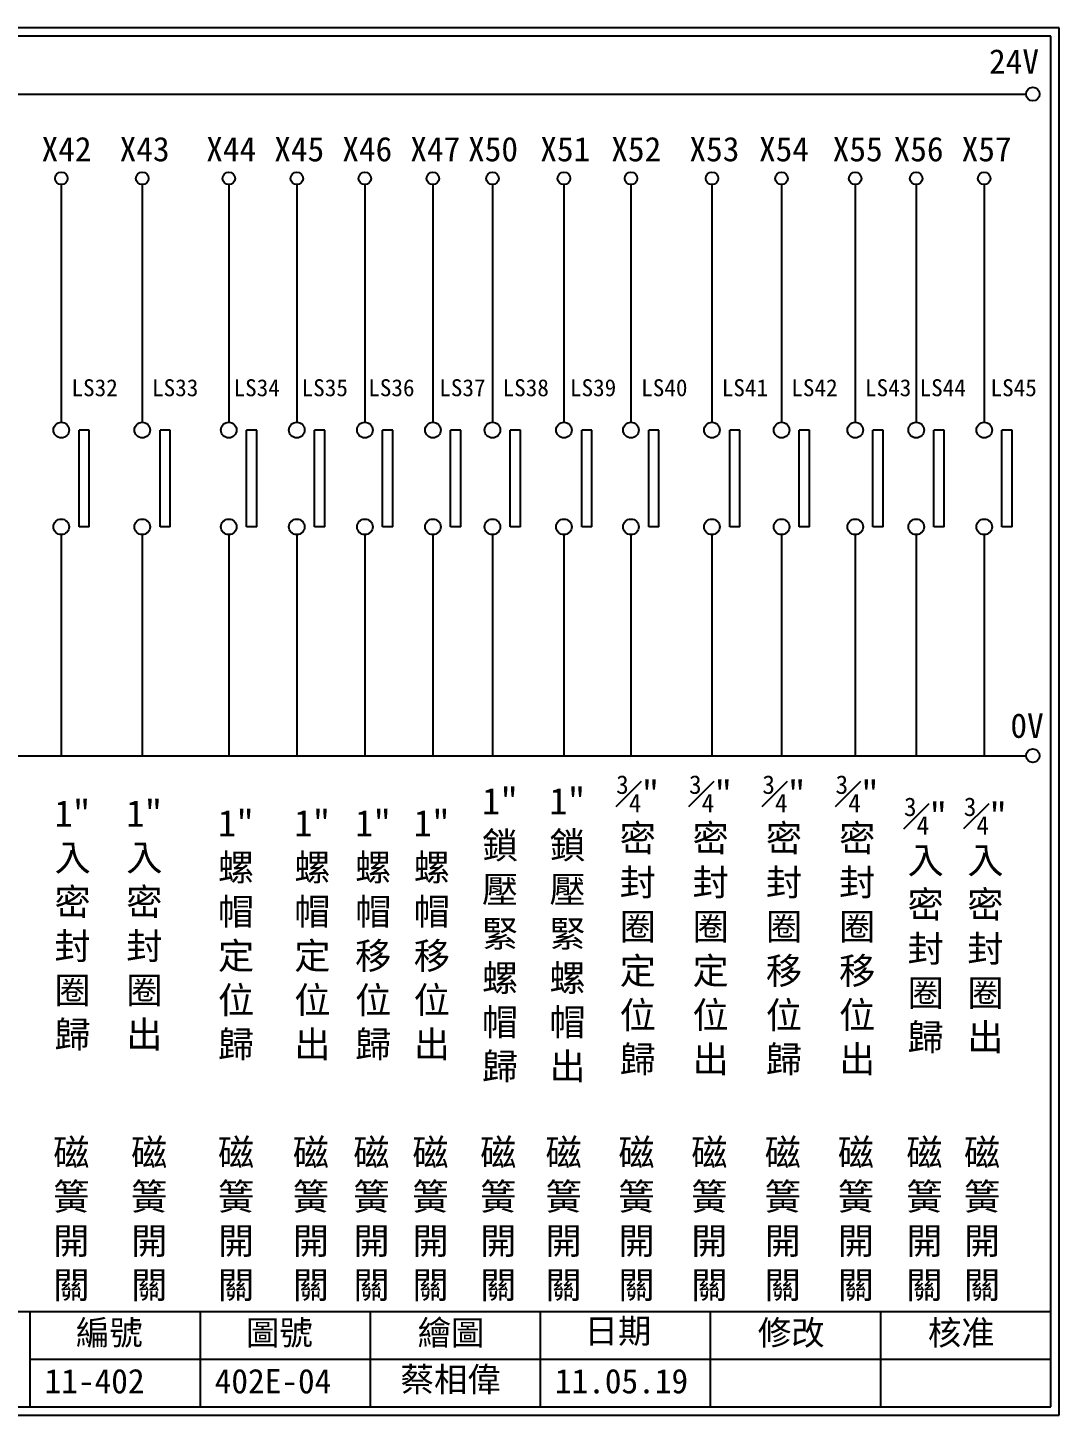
# Model space of a CAD drawing. Extents: x 325 to 612, y 3 to 207.
# Drawn here: x 460.7 to 612.3, y 3 to 207 of the extents above; entities that cross this region are included whole.
import ezdxf

# ---------------------------------------------------------------- set-up
doc = ezdxf.new("R2010")
doc.units = 0
doc.layers.get('0').update_dxf_attribs({"linetype": 'CONTINUOUS'})
doc.layers.add('圖框層', color=7, linetype='CONTINUOUS')
doc.layers.add('標尺寸層', color=3, linetype='CONTINUOUS')
doc.styles.add('CNS', font='romanc.shx', dxfattribs={"bigfont": 'chineset.shx'})
doc.styles.add('STSL', font='KAIU.TTF')

msp = doc.modelspace()

# ---------------------------------------------------------------- linework, layer by layer
for p, q in [((469.74, 147.83), (468.24, 147.83)), ((481.64, 147.83), (480.14, 147.83)), ((494.36, 147.83), (492.85, 147.83)), ((504.36, 147.83), (502.85, 147.83)), ((514.36, 147.83), (512.85, 147.83)), ((524.36, 147.83), (522.85, 147.83)), ((533.12, 147.83), (531.61, 147.83)), ((543.62, 147.83), (542.12, 147.83)), ((553.48, 147.83), (551.98, 147.83)), ((565.38, 147.83), (563.88, 147.83)), ((575.61, 147.83), (574.11, 147.83)), ((586.44, 147.83), (584.94, 147.83)), ((595.39, 147.83), (593.89, 147.83)), ((605.39, 147.83), (603.89, 147.83)), ((469.74, 133.6), (468.24, 133.6)), ((481.64, 133.6), (480.14, 133.6)), ((494.36, 133.6), (492.85, 133.6)), ((504.36, 133.6), (502.85, 133.6)), ((514.36, 133.6), (512.85, 133.6)), ((524.36, 133.6), (522.85, 133.6)), ((533.12, 133.6), (531.61, 133.6)), ((543.62, 133.6), (542.12, 133.6)), ((553.48, 133.6), (551.98, 133.6)), ((565.38, 133.6), (563.88, 133.6)), ((575.61, 133.6), (574.11, 133.6)), ((586.44, 133.6), (584.94, 133.6)), ((595.39, 133.6), (593.89, 133.6)), ((605.39, 133.6), (603.89, 133.6))]:
    msp.add_line(p, q)
for centre in [(608.44, 197.22), (608.44, 99.96)]:
    msp.add_circle(centre, 1)
at = {"layer": '圖框層', "color": 7}
for p, q in [((612.32, 206.97), (325.32, 206.97)), ((612.32, 3), (612.32, 206.97)), ((611.07, 205.72), (326.57, 205.72)), ((611.07, 4.25), (611.07, 205.72)), ((326.57, 18.25), (611.07, 18.25)), ((461.07, 4.25), (461.07, 18.25)), ((486.07, 4.25), (486.07, 18.25)), ((511.07, 4.25), (511.07, 18.25)), ((536.07, 4.25), (536.07, 18.25)), ((561.07, 4.25), (561.07, 18.25)), ((586.07, 4.25), (586.07, 18.25)), ((461.07, 11.25), (611.07, 11.25)), ((326.57, 4.25), (611.07, 4.25)), ((325.32, 3), (612.32, 3))]:
    msp.add_line(p, q, dxfattribs=at)
at = {"layer": '標尺寸層', "color": 7}
for p, q in [((329.84, 197.22), (607.44, 197.22)), ((465.63, 183.91), (465.63, 148.99)), ((477.53, 183.91), (477.53, 148.99)), ((490.25, 183.91), (490.25, 148.99)), ((500.25, 183.91), (500.25, 148.99)), ((510.25, 183.91), (510.25, 148.99)), ((520.25, 183.91), (520.25, 148.99)), ((529.01, 183.91), (529.01, 148.99)), ((539.51, 183.91), (539.51, 148.99)), ((549.37, 183.91), (549.37, 148.99)), ((561.27, 183.91), (561.27, 148.99)), ((571.5, 183.91), (571.5, 148.99)), ((582.33, 183.91), (582.33, 148.99)), ((591.29, 183.91), (591.29, 148.99)), ((601.29, 183.91), (601.29, 148.99)), ((468.24, 133.6), (468.24, 147.83)), ((469.74, 133.6), (469.74, 147.83)), ((480.14, 133.6), (480.14, 147.83)), ((481.64, 133.6), (481.64, 147.83)), ((492.85, 133.6), (492.85, 147.83)), ((494.36, 133.6), (494.36, 147.83)), ((502.85, 133.6), (502.85, 147.83)), ((504.36, 133.6), (504.36, 147.83)), ((512.85, 133.6), (512.85, 147.83)), ((514.36, 133.6), (514.36, 147.83)), ((522.85, 133.6), (522.85, 147.83)), ((524.36, 133.6), (524.36, 147.83)), ((531.61, 133.6), (531.61, 147.83)), ((533.12, 133.6), (533.12, 147.83)), ((542.12, 133.6), (542.12, 147.83)), ((543.62, 133.6), (543.62, 147.83)), ((551.98, 133.6), (551.98, 147.83)), ((553.48, 133.6), (553.48, 147.83)), ((563.88, 133.6), (563.88, 147.83)), ((565.38, 133.6), (565.38, 147.83)), ((574.11, 133.6), (574.11, 147.83)), ((575.61, 133.6), (575.61, 147.83)), ((584.94, 133.6), (584.94, 147.83)), ((586.44, 133.6), (586.44, 147.83)), ((593.89, 133.6), (593.89, 147.83)), ((595.39, 133.6), (595.39, 147.83)), ((603.89, 133.6), (603.89, 147.83)), ((605.39, 133.6), (605.39, 147.83)), ((465.63, 132.46), (465.63, 99.96)), ((465.63, 132.45), (465.63, 99.96)), ((477.53, 132.46), (477.53, 99.96)), ((477.53, 132.45), (477.53, 99.96)), ((490.25, 132.46), (490.25, 99.96)), ((490.25, 132.45), (490.25, 99.96)), ((500.25, 132.46), (500.25, 99.96)), ((500.25, 132.45), (500.25, 99.96)), ((510.25, 132.46), (510.25, 99.96)), ((510.25, 132.45), (510.25, 99.96)), ((520.25, 132.46), (520.25, 99.96)), ((520.25, 132.45), (520.25, 99.96)), ((529.01, 132.45), (529.01, 99.96)), ((539.51, 132.46), (539.51, 99.96)), ((539.51, 132.45), (539.51, 99.96)), ((549.37, 132.46), (549.37, 99.96)), ((549.37, 132.45), (549.37, 99.96)), ((561.27, 132.46), (561.27, 99.96)), ((561.27, 132.45), (561.27, 99.96)), ((571.5, 132.46), (571.5, 99.96)), ((571.5, 132.45), (571.5, 99.96)), ((582.33, 132.46), (582.33, 99.96)), ((582.33, 132.45), (582.33, 99.96)), ((591.29, 132.46), (591.29, 99.96)), ((591.29, 132.45), (591.29, 99.96)), ((601.29, 132.46), (601.29, 99.96)), ((601.29, 132.45), (601.29, 99.96)), ((330.05, 99.96), (607.44, 99.96))]:
    msp.add_line(p, q, dxfattribs=at)
for centre, radius in [((465.63, 184.83), 0.92), ((477.53, 184.83), 0.92), ((490.25, 184.83), 0.92), ((500.25, 184.83), 0.92), ((510.25, 184.83), 0.92), ((520.25, 184.83), 0.92), ((529.01, 184.83), 0.92), ((539.51, 184.83), 0.92), ((549.37, 184.83), 0.92), ((561.27, 184.83), 0.92), ((571.5, 184.83), 0.92), ((582.33, 184.83), 0.92), ((591.29, 184.83), 0.92), ((601.29, 184.83), 0.92), ((465.63, 147.83), 1.15), ((477.53, 147.83), 1.15), ((490.25, 147.83), 1.15), ((500.25, 147.83), 1.15), ((510.25, 147.83), 1.15), ((520.25, 147.83), 1.15), ((529.01, 147.83), 1.15), ((539.51, 147.83), 1.15), ((549.37, 147.83), 1.15), ((561.27, 147.83), 1.15), ((571.5, 147.83), 1.15), ((582.33, 147.83), 1.15), ((591.29, 147.83), 1.15), ((601.29, 147.83), 1.15), ((465.63, 133.6), 1.15), ((477.53, 133.6), 1.15), ((490.25, 133.6), 1.15), ((500.25, 133.6), 1.15), ((510.25, 133.6), 1.15), ((520.25, 133.6), 1.15), ((529.01, 133.6), 1.15), ((539.51, 133.6), 1.15), ((549.37, 133.6), 1.15), ((561.27, 133.6), 1.15), ((571.5, 133.6), 1.15), ((582.33, 133.6), 1.15), ((591.29, 133.6), 1.15), ((601.29, 133.6), 1.15)]:
    msp.add_circle(centre, radius, dxfattribs=at)

# ---------------------------------------------------------------- texts
at = {"layer": '圖框層', "color": 4, "style": 'STSL'}
for s, height, p in [('24V', 3.6, (602, 200.22)), ('X42', 3.6, (462.73, 187.33)), ('X43', 3.6, (474.21, 187.33)), ('X44', 3.6, (486.93, 187.33)), ('X45', 3.6, (496.93, 187.33)), ('X46', 3.6, (506.93, 187.33)), ('X47', 3.6, (516.93, 187.33)), ('X50', 3.6, (525.42, 187.33)), ('X51', 3.6, (536.04, 187.33)), ('X52', 3.6, (546.47, 187.33)), ('X53', 3.6, (557.96, 187.33)), ('X54', 3.6, (568.19, 187.33)), ('X55', 3.6, (579.02, 187.33)), ('X56', 3.6, (587.97, 187.33)), ('X57', 3.6, (597.97, 187.33)), ('LS32', 2.5, (467.13, 152.8)), ('LS33', 2.5, (478.97, 152.8)), ('LS34', 2.5, (490.95, 152.8)), ('LS35', 2.5, (500.96, 152.8)), ('LS36', 2.5, (510.75, 152.8)), ('LS37', 2.5, (521.19, 152.8)), ('LS38', 2.5, (530.5, 152.8)), ('LS39', 2.5, (540.4, 152.8)), ('LS40', 2.5, (550.87, 152.8)), ('LS41', 2.5, (562.71, 152.8)), ('LS42', 2.5, (572.94, 152.8)), ('LS43', 2.5, (583.77, 152.8)), ('LS44', 2.5, (591.79, 152.8)), ('LS45', 2.5, (602.22, 152.8)), ('0V', 3.6, (605.14, 102.58)), ('編號', 3.6, (467.78, 13.34)), ('圖號', 3.6, (492.78, 13.34)), ('繪圖', 3.6, (518.01, 13.34)), ('日期', 3.6, (542.54, 13.59)), ('修改', 3.6, (568.01, 13.34)), ('核准', 3.6, (593.01, 13.34)), ('蔡相偉', 3.6, (515.5, 6.47)), ('11-402', 3.6, (463.18, 6.22)), ('402E-04', 3.6, (488.18, 6.22)), ('11.05.19', 3.6, (538.18, 6.22))]:
    msp.add_text(s, height=height, dxfattribs=at).set_placement(p)
at = {"layer": '標尺寸層', "color": 7, "char_height": 3.9, "width": 4.9608, "attachment_point": 5, "style": 'CNS'}
for s, insert in [('\\A1;{\\fDFKai-SB|b0|i0|c136|p65;\\H0.7x;\\S3#4;\\H1.429x;"\\P密封圈\\P定位歸}', (550.37, 75.02)), ('\\A1;{\\fDFKai-SB|b0|i0|c136|p65;\\H0.7x;\\S3#4;\\H1.429x;"\\P密封圈\\P定位出}', (561.08, 75.02)), ('\\A1;{\\fDFKai-SB|b0|i0|c136|p65;\\H0.7x;\\S3#4;\\H1.429x;"\\P密封圈\\P移位歸}', (571.86, 75.02)), ('\\A1;{\\fDFKai-SB|b0|i0|c136|p65;\\H0.7x;\\S3#4;\\H1.429x;"\\H0.9997x;\\P密封圈\\P移位出}', (582.62, 75.02)), ('{\\fDFKai-SB|b0|i0|c136|p65;\\H1x;1\\H1x;"\\P鎖壓緊螺帽歸}', (530.13, 73.58)), ('{\\fDFKai-SB|b0|i0|c136|p65;\\H1x;1\\H1x;"\\P鎖壓緊螺帽出}', (540.04, 73.58)), ('{\\fDFKai-SB|b0|i0|c136|p65;\\H1x;1\\H1x;"\\P入密封圈歸}', (467.29, 75.02)), ('{\\fDFKai-SB|b0|i0|c136|p65;\\H1x;1\\H1x;"\\P入密封圈出}', (477.84, 75.02)), ('{\\fDFKai-SB|b0|i0|c136|p65;\\H1x;1\\H1x;"\\P螺帽定位歸}', (491.32, 73.58)), ('{\\fDFKai-SB|b0|i0|c136|p65;\\H1x;1\\H1x;"\\P螺帽定位出}', (502.54, 73.58)), ('{\\fDFKai-SB|b0|i0|c136|p65;\\H1x;1\\H1x;"\\P螺帽移位歸}', (511.48, 73.58)), ('{\\fDFKai-SB|b0|i0|c136|p65;\\H1x;1\\H1x;"\\P螺帽移位出}', (520.1, 73.58)), ('\\A1;{\\fDFKai-SB|b0|i0|c136|p65;\\H0.7x;\\S3#4;\\H1.429x;"\\H0.9997x;\\P入密封圈歸}', (592.68, 75.02)), ('\\A1;{\\fDFKai-SB|b0|i0|c136|p65;\\H0.7x;\\S3#4;\\H1.429x;"\\H0.9997x;\\P入密封圈出}', (601.47, 75.02)), ('{\\fDFKai-SB|b0|i0|c136|p65;磁簧開關}', (467.11, 31.68)), ('{\\fDFKai-SB|b0|i0|c136|p65;磁簧開關}', (478.55, 31.68)), ('{\\fDFKai-SB|b0|i0|c136|p65;磁簧開關}', (491.32, 31.68)), ('{\\fDFKai-SB|b0|i0|c136|p65;磁簧開關}', (502.32, 31.68)), ('{\\fDFKai-SB|b0|i0|c136|p65;磁簧開關}', (511.22, 31.68)), ('{\\fDFKai-SB|b0|i0|c136|p65;磁簧開關}', (519.9, 31.68)), ('{\\fDFKai-SB|b0|i0|c136|p65;磁簧開關}', (529.86, 31.68)), ('{\\fDFKai-SB|b0|i0|c136|p65;磁簧開關}', (539.47, 31.68)), ('{\\fDFKai-SB|b0|i0|c136|p65;磁簧開關}', (550.18, 31.68)), ('{\\fDFKai-SB|b0|i0|c136|p65;磁簧開關}', (560.89, 31.68)), ('{\\fDFKai-SB|b0|i0|c136|p65;磁簧開關}', (571.68, 31.68)), ('{\\fDFKai-SB|b0|i0|c136|p65;磁簧開關}', (582.43, 31.68)), ('{\\fDFKai-SB|b0|i0|c136|p65;磁簧開關}', (592.5, 31.68)), ('{\\fDFKai-SB|b0|i0|c136|p65;磁簧開關}', (600.98, 31.68))]:
    msp.add_mtext(s, dxfattribs=dict(at, insert=insert))

doc.saveas('drawing.dxf')
